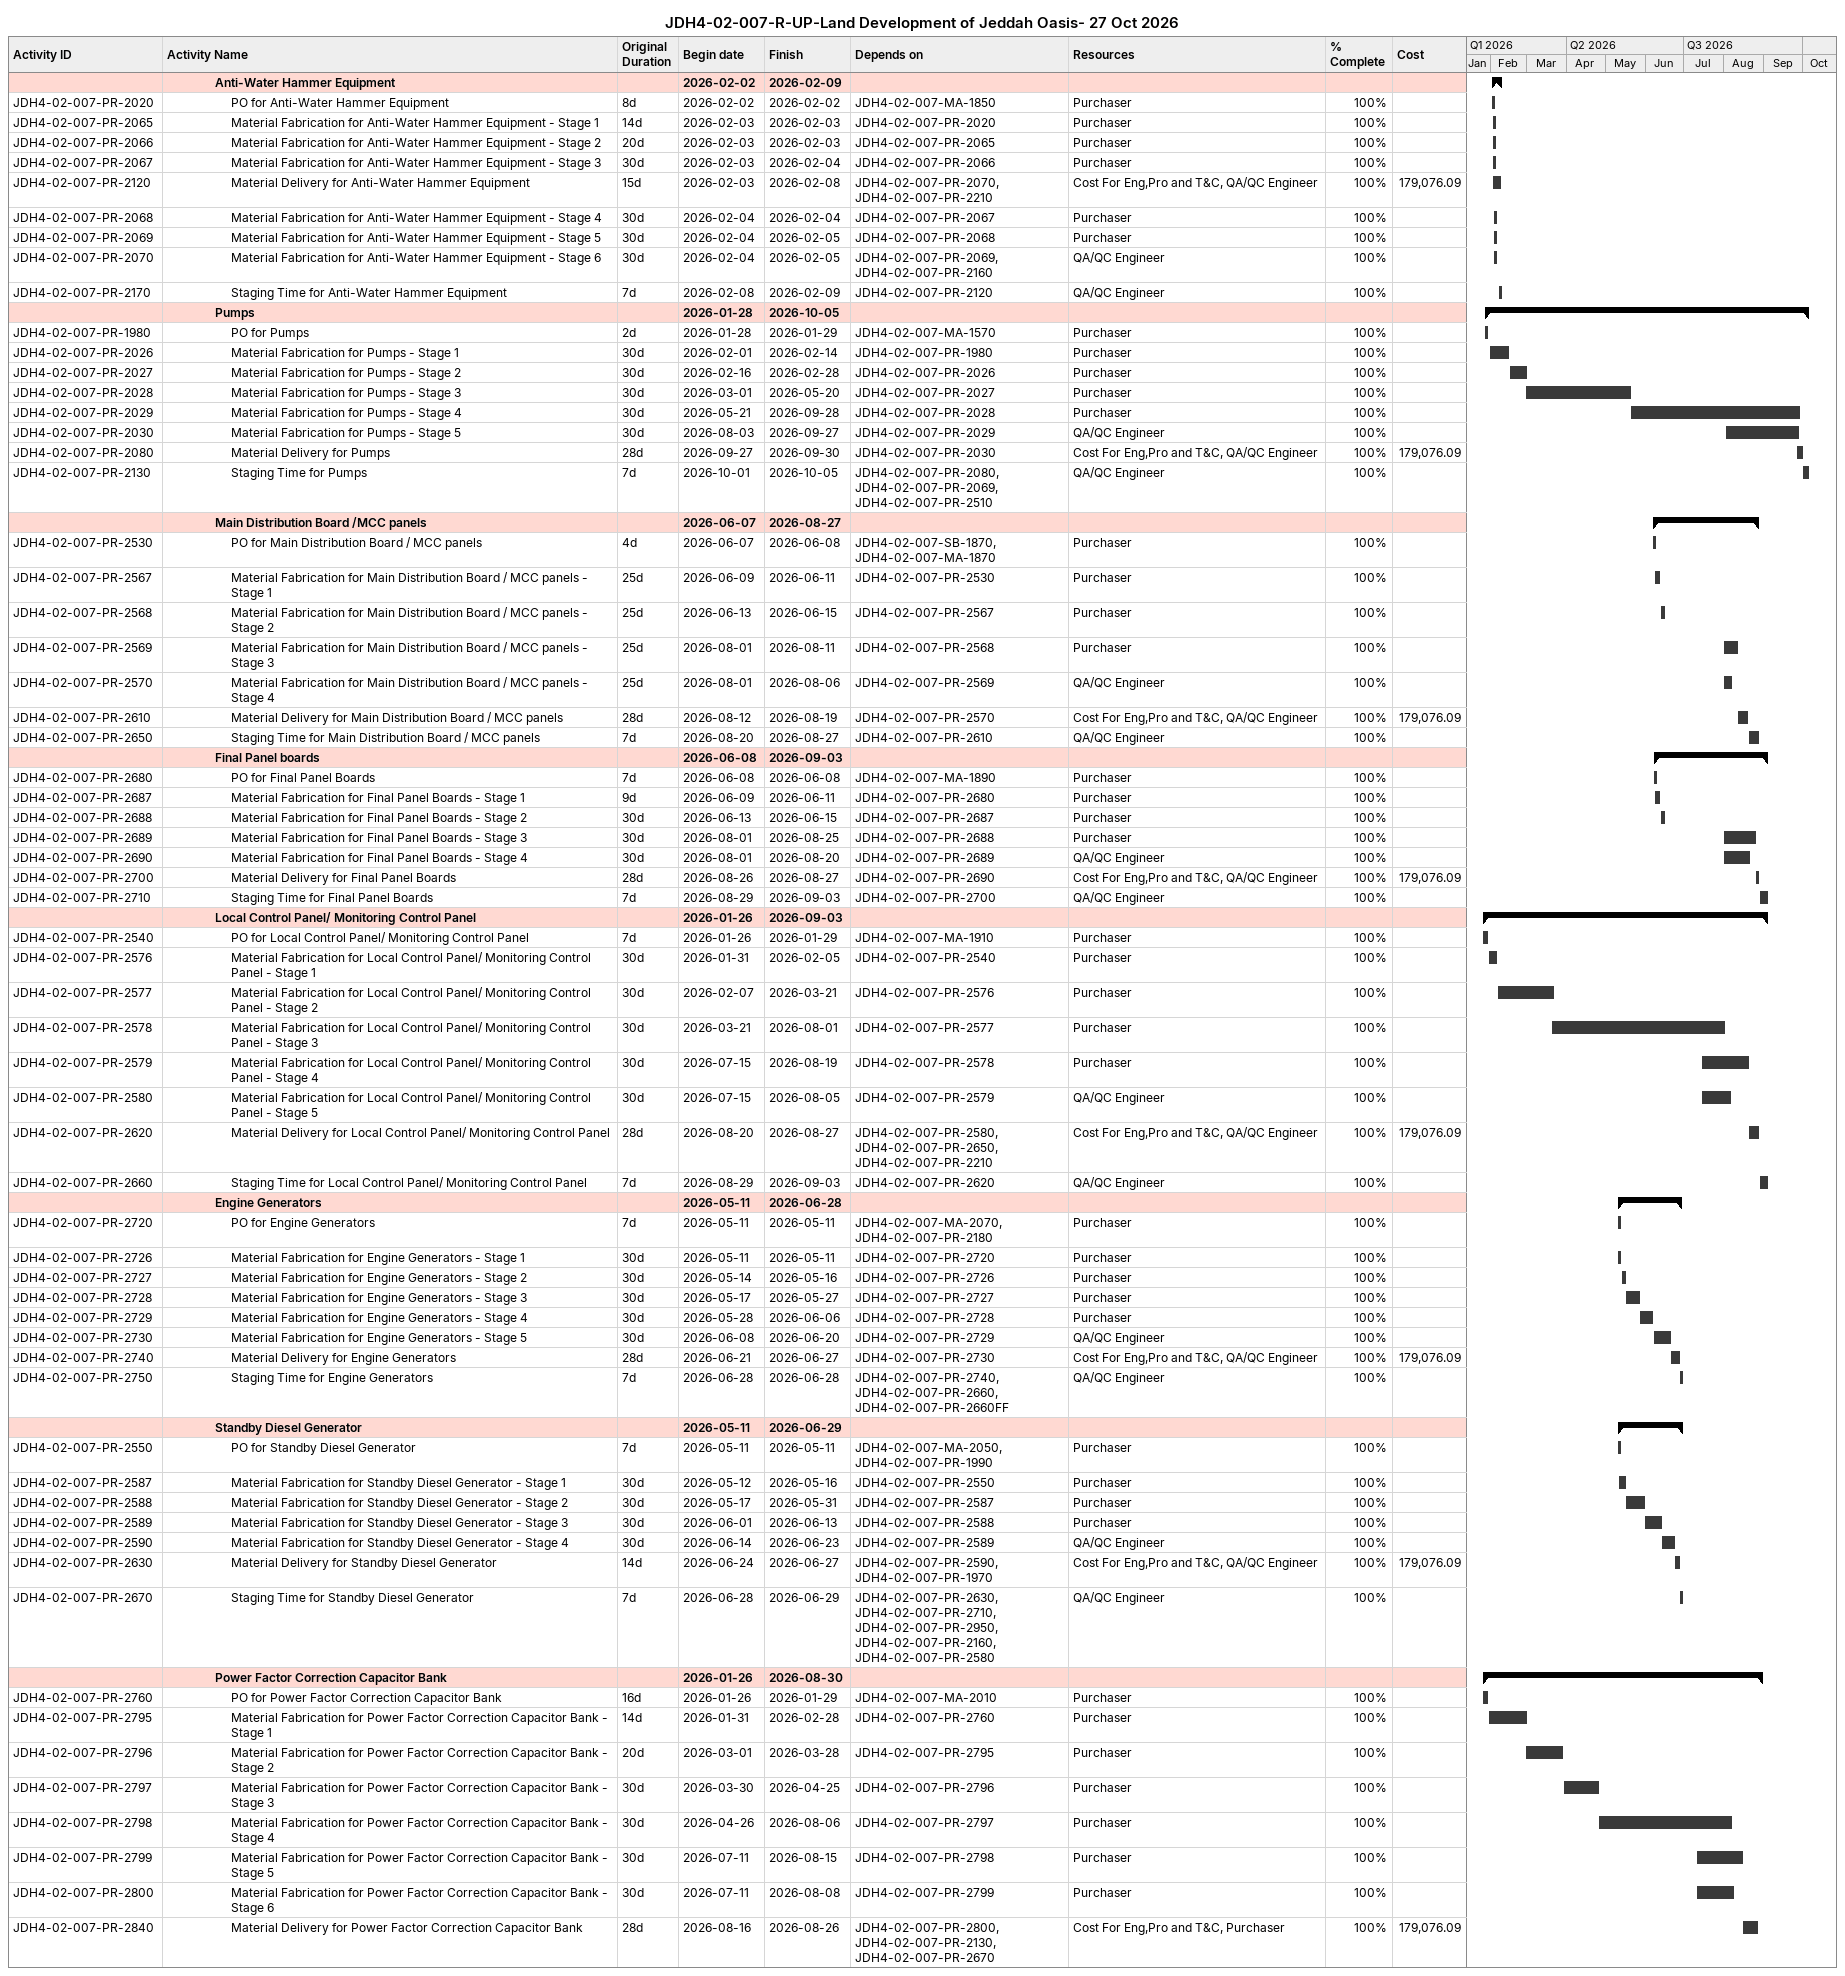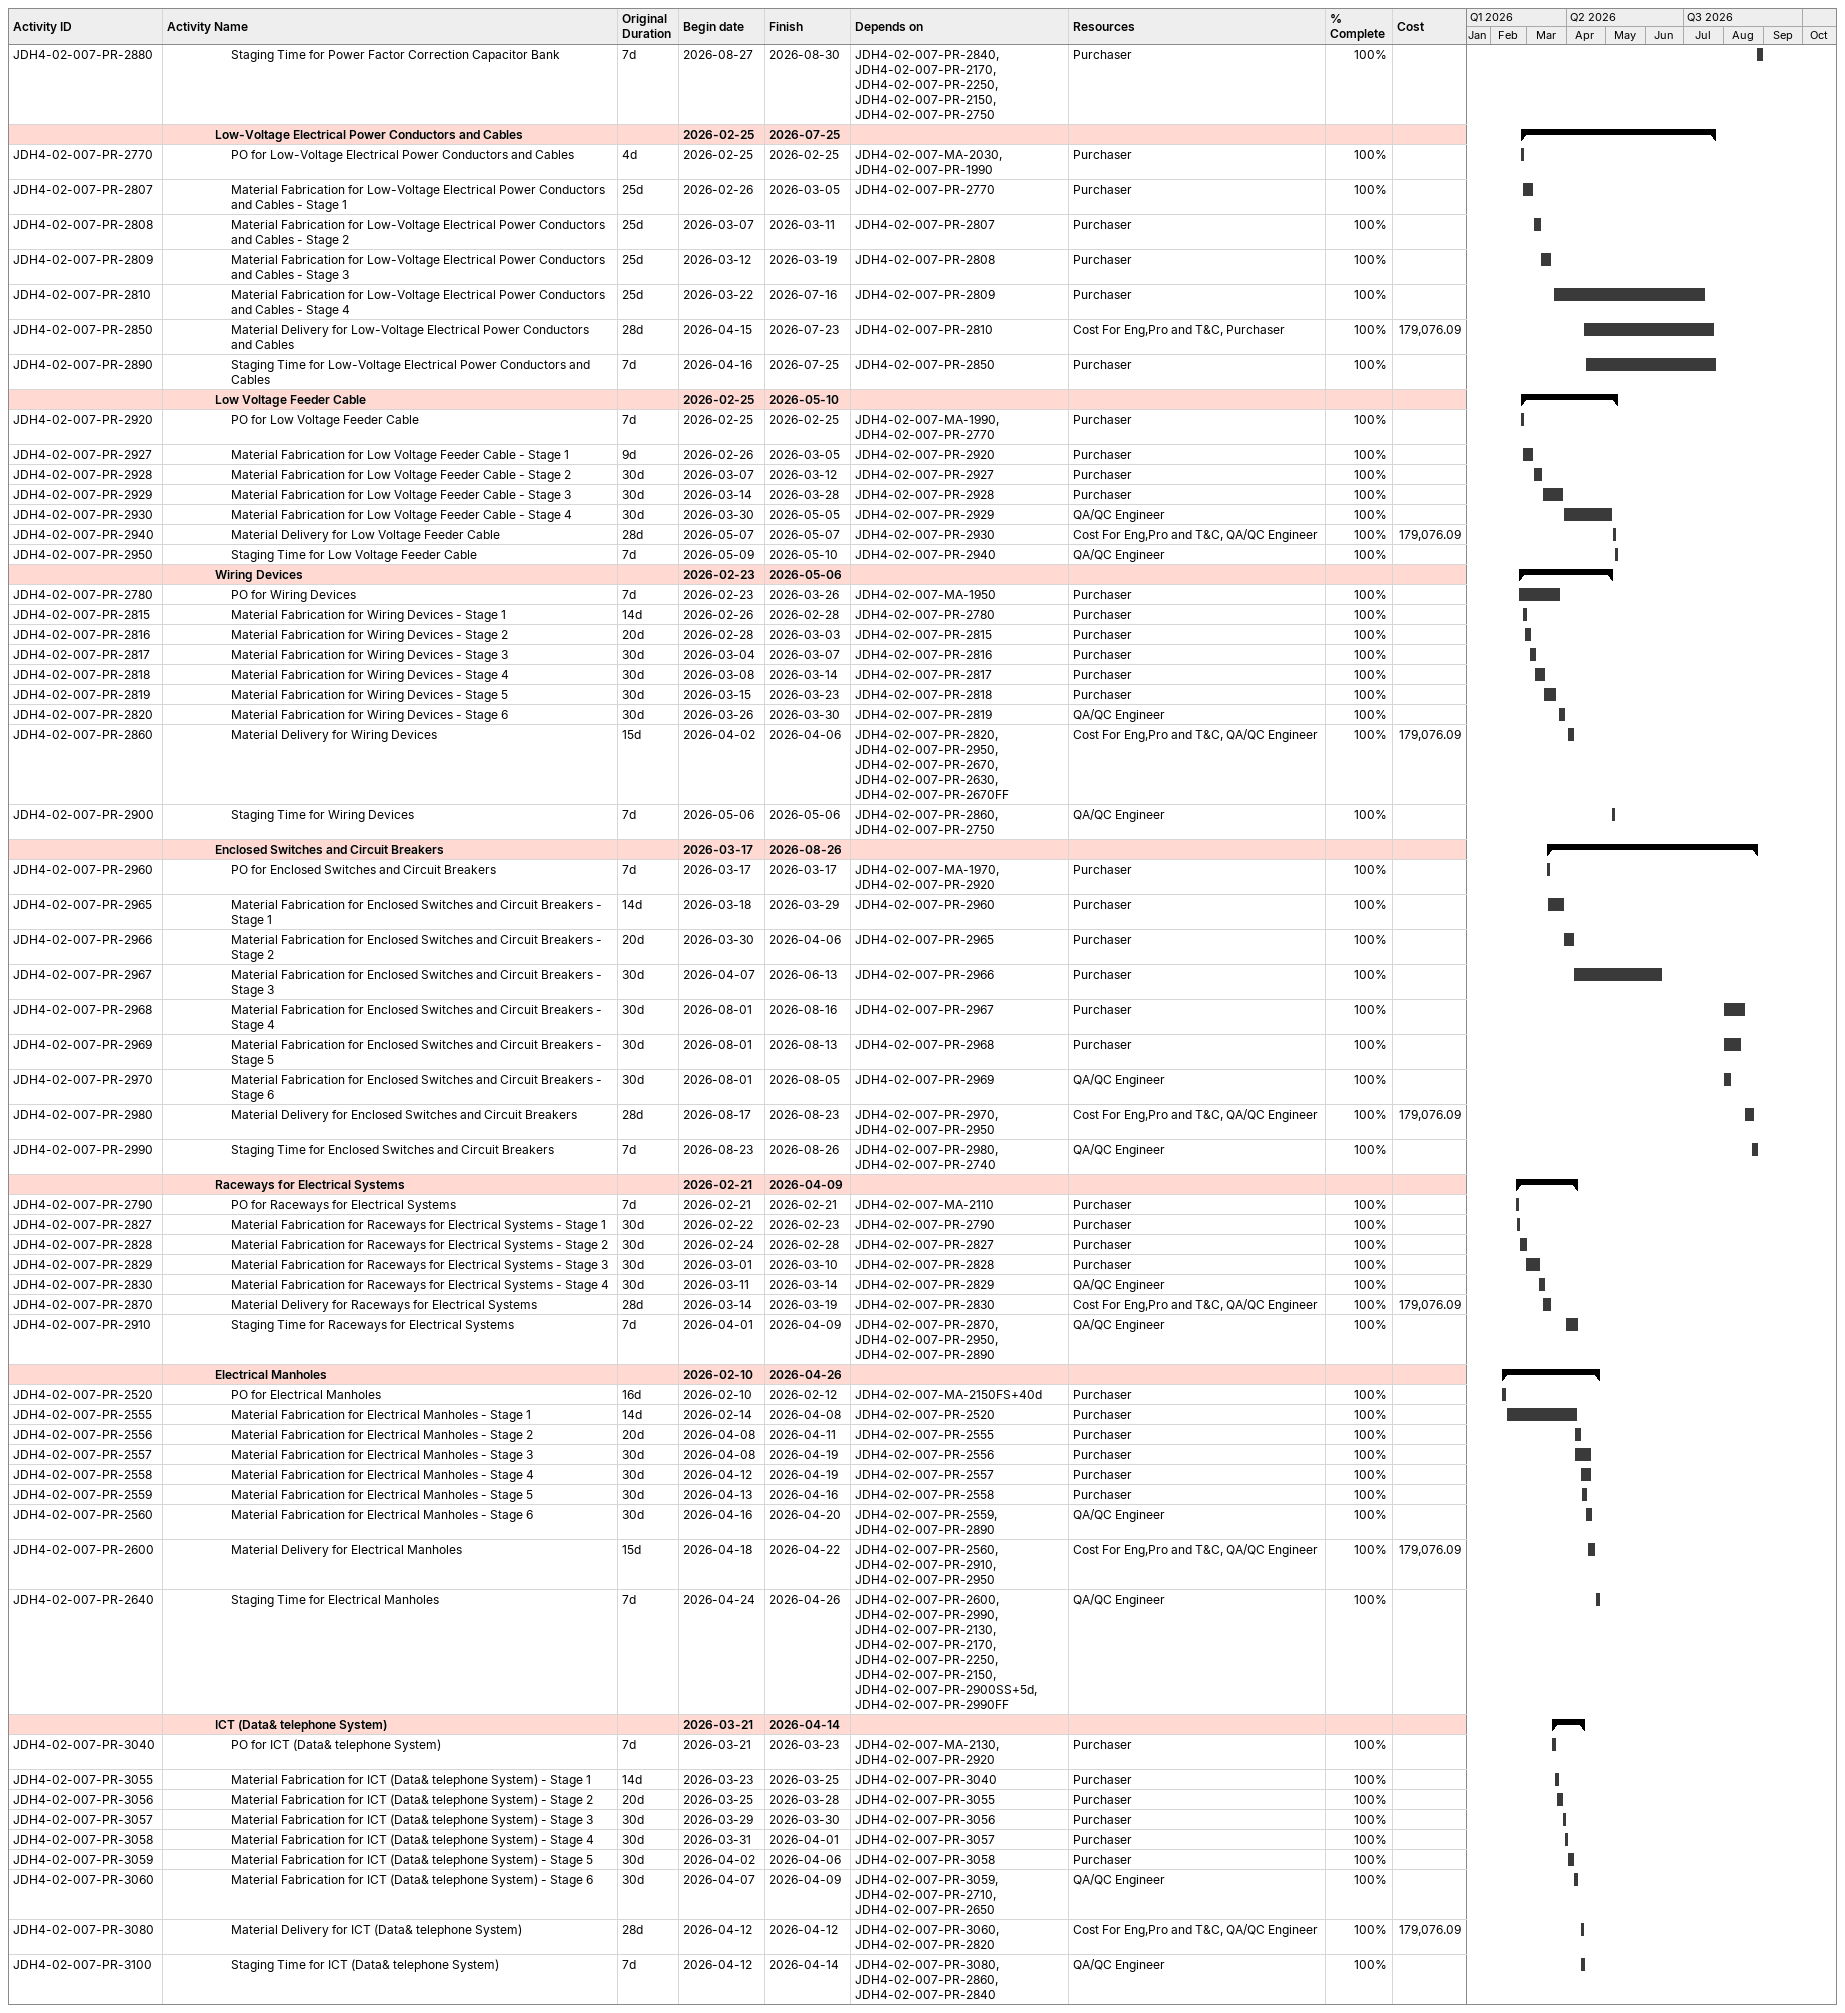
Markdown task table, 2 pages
JDH4-02-007-R-UP-Land Development of Jeddah Oasis- 27 Oct 2026

| ID | Level | Task | Original duration | Start | Finish | Predecessors | Resources | % complete | Cost |
|---|---|---|---|---|---|---|---|---|---|
|  | 4 | **Anti-Water Hammer Equipment** |  | 2026-02-02 | 2026-02-09 |  |  |  |  |
| JDH4-02-007-PR-2020 | 5 | PO for Anti-Water Hammer Equipment | 8d | 2026-02-02 | 2026-02-02 | JDH4-02-007-MA-1850 | Purchaser | 100 |  |
| JDH4-02-007-PR-2065 | 5 | Material Fabrication for Anti-Water Hammer Equipment - Stage 1 | 14d | 2026-02-03 | 2026-02-03 | JDH4-02-007-PR-2020 | Purchaser | 100 |  |
| JDH4-02-007-PR-2066 | 5 | Material Fabrication for Anti-Water Hammer Equipment - Stage 2 | 20d | 2026-02-03 | 2026-02-03 | JDH4-02-007-PR-2065 | Purchaser | 100 |  |
| JDH4-02-007-PR-2067 | 5 | Material Fabrication for Anti-Water Hammer Equipment - Stage 3 | 30d | 2026-02-03 | 2026-02-04 | JDH4-02-007-PR-2066 | Purchaser | 100 |  |
| JDH4-02-007-PR-2120 | 5 | Material Delivery for Anti-Water Hammer Equipment | 15d | 2026-02-03 | 2026-02-08 | JDH4-02-007-PR-2070, JDH4-02-007-PR-2210 | Cost For Eng,Pro and T&C, QA/QC Engineer | 100 | 179076.09 |
| JDH4-02-007-PR-2068 | 5 | Material Fabrication for Anti-Water Hammer Equipment - Stage 4 | 30d | 2026-02-04 | 2026-02-04 | JDH4-02-007-PR-2067 | Purchaser | 100 |  |
| JDH4-02-007-PR-2069 | 5 | Material Fabrication for Anti-Water Hammer Equipment - Stage 5 | 30d | 2026-02-04 | 2026-02-05 | JDH4-02-007-PR-2068 | Purchaser | 100 |  |
| JDH4-02-007-PR-2070 | 5 | Material Fabrication for Anti-Water Hammer Equipment - Stage 6 | 30d | 2026-02-04 | 2026-02-05 | JDH4-02-007-PR-2069, JDH4-02-007-PR-2160 | QA/QC Engineer | 100 |  |
| JDH4-02-007-PR-2170 | 5 | Staging Time for Anti-Water Hammer Equipment | 7d | 2026-02-08 | 2026-02-09 | JDH4-02-007-PR-2120 | QA/QC Engineer | 100 |  |
|  | 4 | **Pumps** |  | 2026-01-28 | 2026-10-05 |  |  |  |  |
| JDH4-02-007-PR-1980 | 5 | PO for Pumps | 2d | 2026-01-28 | 2026-01-29 | JDH4-02-007-MA-1570 | Purchaser | 100 |  |
| JDH4-02-007-PR-2026 | 5 | Material Fabrication for Pumps - Stage 1 | 30d | 2026-02-01 | 2026-02-14 | JDH4-02-007-PR-1980 | Purchaser | 100 |  |
| JDH4-02-007-PR-2027 | 5 | Material Fabrication for Pumps - Stage 2 | 30d | 2026-02-16 | 2026-02-28 | JDH4-02-007-PR-2026 | Purchaser | 100 |  |
| JDH4-02-007-PR-2028 | 5 | Material Fabrication for Pumps - Stage 3 | 30d | 2026-03-01 | 2026-05-20 | JDH4-02-007-PR-2027 | Purchaser | 100 |  |
| JDH4-02-007-PR-2029 | 5 | Material Fabrication for Pumps - Stage 4 | 30d | 2026-05-21 | 2026-09-28 | JDH4-02-007-PR-2028 | Purchaser | 100 |  |
| JDH4-02-007-PR-2030 | 5 | Material Fabrication for Pumps - Stage 5 | 30d | 2026-08-03 | 2026-09-27 | JDH4-02-007-PR-2029 | QA/QC Engineer | 100 |  |
| JDH4-02-007-PR-2080 | 5 | Material Delivery for Pumps | 28d | 2026-09-27 | 2026-09-30 | JDH4-02-007-PR-2030 | Cost For Eng,Pro and T&C, QA/QC Engineer | 100 | 179076.09 |
| JDH4-02-007-PR-2130 | 5 | Staging Time for Pumps | 7d | 2026-10-01 | 2026-10-05 | JDH4-02-007-PR-2080, JDH4-02-007-PR-2069, JDH4-02-007-PR-2510 | QA/QC Engineer | 100 |  |
|  | 4 | **Main Distribution Board /MCC panels** |  | 2026-06-07 | 2026-08-27 |  |  |  |  |
| JDH4-02-007-PR-2530 | 5 | PO for Main Distribution Board / MCC panels | 4d | 2026-06-07 | 2026-06-08 | JDH4-02-007-SB-1870, JDH4-02-007-MA-1870 | Purchaser | 100 |  |
| JDH4-02-007-PR-2567 | 5 | Material Fabrication for Main Distribution Board / MCC panels - Stage 1 | 25d | 2026-06-09 | 2026-06-11 | JDH4-02-007-PR-2530 | Purchaser | 100 |  |
| JDH4-02-007-PR-2568 | 5 | Material Fabrication for Main Distribution Board / MCC panels - Stage 2 | 25d | 2026-06-13 | 2026-06-15 | JDH4-02-007-PR-2567 | Purchaser | 100 |  |
| JDH4-02-007-PR-2569 | 5 | Material Fabrication for Main Distribution Board / MCC panels - Stage 3 | 25d | 2026-08-01 | 2026-08-11 | JDH4-02-007-PR-2568 | Purchaser | 100 |  |
| JDH4-02-007-PR-2570 | 5 | Material Fabrication for Main Distribution Board / MCC panels - Stage 4 | 25d | 2026-08-01 | 2026-08-06 | JDH4-02-007-PR-2569 | QA/QC Engineer | 100 |  |
| JDH4-02-007-PR-2610 | 5 | Material Delivery for Main Distribution Board / MCC panels | 28d | 2026-08-12 | 2026-08-19 | JDH4-02-007-PR-2570 | Cost For Eng,Pro and T&C, QA/QC Engineer | 100 | 179076.09 |
| JDH4-02-007-PR-2650 | 5 | Staging Time for Main Distribution Board / MCC panels | 7d | 2026-08-20 | 2026-08-27 | JDH4-02-007-PR-2610 | QA/QC Engineer | 100 |  |
|  | 4 | **Final Panel boards** |  | 2026-06-08 | 2026-09-03 |  |  |  |  |
| JDH4-02-007-PR-2680 | 5 | PO for Final Panel Boards | 7d | 2026-06-08 | 2026-06-08 | JDH4-02-007-MA-1890 | Purchaser | 100 |  |
| JDH4-02-007-PR-2687 | 5 | Material Fabrication for Final Panel Boards - Stage 1 | 9d | 2026-06-09 | 2026-06-11 | JDH4-02-007-PR-2680 | Purchaser | 100 |  |
| JDH4-02-007-PR-2688 | 5 | Material Fabrication for Final Panel Boards - Stage 2 | 30d | 2026-06-13 | 2026-06-15 | JDH4-02-007-PR-2687 | Purchaser | 100 |  |
| JDH4-02-007-PR-2689 | 5 | Material Fabrication for Final Panel Boards - Stage 3 | 30d | 2026-08-01 | 2026-08-25 | JDH4-02-007-PR-2688 | Purchaser | 100 |  |
| JDH4-02-007-PR-2690 | 5 | Material Fabrication for Final Panel Boards - Stage 4 | 30d | 2026-08-01 | 2026-08-20 | JDH4-02-007-PR-2689 | QA/QC Engineer | 100 |  |
| JDH4-02-007-PR-2700 | 5 | Material Delivery for Final Panel Boards | 28d | 2026-08-26 | 2026-08-27 | JDH4-02-007-PR-2690 | Cost For Eng,Pro and T&C, QA/QC Engineer | 100 | 179076.09 |
| JDH4-02-007-PR-2710 | 5 | Staging Time for Final Panel Boards | 7d | 2026-08-29 | 2026-09-03 | JDH4-02-007-PR-2700 | QA/QC Engineer | 100 |  |
|  | 4 | **Local Control Panel/ Monitoring Control Panel** |  | 2026-01-26 | 2026-09-03 |  |  |  |  |
| JDH4-02-007-PR-2540 | 5 | PO for Local Control Panel/ Monitoring Control Panel | 7d | 2026-01-26 | 2026-01-29 | JDH4-02-007-MA-1910 | Purchaser | 100 |  |
| JDH4-02-007-PR-2576 | 5 | Material Fabrication for Local Control Panel/ Monitoring Control Panel - Stage 1 | 30d | 2026-01-31 | 2026-02-05 | JDH4-02-007-PR-2540 | Purchaser | 100 |  |
| JDH4-02-007-PR-2577 | 5 | Material Fabrication for Local Control Panel/ Monitoring Control Panel - Stage 2 | 30d | 2026-02-07 | 2026-03-21 | JDH4-02-007-PR-2576 | Purchaser | 100 |  |
| JDH4-02-007-PR-2578 | 5 | Material Fabrication for Local Control Panel/ Monitoring Control Panel - Stage 3 | 30d | 2026-03-21 | 2026-08-01 | JDH4-02-007-PR-2577 | Purchaser | 100 |  |
| JDH4-02-007-PR-2579 | 5 | Material Fabrication for Local Control Panel/ Monitoring Control Panel - Stage 4 | 30d | 2026-07-15 | 2026-08-19 | JDH4-02-007-PR-2578 | Purchaser | 100 |  |
| JDH4-02-007-PR-2580 | 5 | Material Fabrication for Local Control Panel/ Monitoring Control Panel - Stage 5 | 30d | 2026-07-15 | 2026-08-05 | JDH4-02-007-PR-2579 | QA/QC Engineer | 100 |  |
| JDH4-02-007-PR-2620 | 5 | Material Delivery for Local Control Panel/ Monitoring Control Panel | 28d | 2026-08-20 | 2026-08-27 | JDH4-02-007-PR-2580, JDH4-02-007-PR-2650, JDH4-02-007-PR-2210 | Cost For Eng,Pro and T&C, QA/QC Engineer | 100 | 179076.09 |
| JDH4-02-007-PR-2660 | 5 | Staging Time for Local Control Panel/ Monitoring Control Panel | 7d | 2026-08-29 | 2026-09-03 | JDH4-02-007-PR-2620 | QA/QC Engineer | 100 |  |
|  | 4 | **Engine Generators** |  | 2026-05-11 | 2026-06-28 |  |  |  |  |
| JDH4-02-007-PR-2720 | 5 | PO for Engine Generators | 7d | 2026-05-11 | 2026-05-11 | JDH4-02-007-MA-2070, JDH4-02-007-PR-2180 | Purchaser | 100 |  |
| JDH4-02-007-PR-2726 | 5 | Material Fabrication for Engine Generators - Stage 1 | 30d | 2026-05-11 | 2026-05-11 | JDH4-02-007-PR-2720 | Purchaser | 100 |  |
| JDH4-02-007-PR-2727 | 5 | Material Fabrication for Engine Generators - Stage 2 | 30d | 2026-05-14 | 2026-05-16 | JDH4-02-007-PR-2726 | Purchaser | 100 |  |
| JDH4-02-007-PR-2728 | 5 | Material Fabrication for Engine Generators - Stage 3 | 30d | 2026-05-17 | 2026-05-27 | JDH4-02-007-PR-2727 | Purchaser | 100 |  |
| JDH4-02-007-PR-2729 | 5 | Material Fabrication for Engine Generators - Stage 4 | 30d | 2026-05-28 | 2026-06-06 | JDH4-02-007-PR-2728 | Purchaser | 100 |  |
| JDH4-02-007-PR-2730 | 5 | Material Fabrication for Engine Generators - Stage 5 | 30d | 2026-06-08 | 2026-06-20 | JDH4-02-007-PR-2729 | QA/QC Engineer | 100 |  |
| JDH4-02-007-PR-2740 | 5 | Material Delivery for Engine Generators | 28d | 2026-06-21 | 2026-06-27 | JDH4-02-007-PR-2730 | Cost For Eng,Pro and T&C, QA/QC Engineer | 100 | 179076.09 |
| JDH4-02-007-PR-2750 | 5 | Staging Time for Engine Generators | 7d | 2026-06-28 | 2026-06-28 | JDH4-02-007-PR-2740, JDH4-02-007-PR-2660, JDH4-02-007-PR-2660FF | QA/QC Engineer | 100 |  |
|  | 4 | **Standby Diesel Generator** |  | 2026-05-11 | 2026-06-29 |  |  |  |  |
| JDH4-02-007-PR-2550 | 5 | PO for Standby Diesel Generator | 7d | 2026-05-11 | 2026-05-11 | JDH4-02-007-MA-2050, JDH4-02-007-PR-1990 | Purchaser | 100 |  |
| JDH4-02-007-PR-2587 | 5 | Material Fabrication for Standby Diesel Generator - Stage 1 | 30d | 2026-05-12 | 2026-05-16 | JDH4-02-007-PR-2550 | Purchaser | 100 |  |
| JDH4-02-007-PR-2588 | 5 | Material Fabrication for Standby Diesel Generator - Stage 2 | 30d | 2026-05-17 | 2026-05-31 | JDH4-02-007-PR-2587 | Purchaser | 100 |  |
| JDH4-02-007-PR-2589 | 5 | Material Fabrication for Standby Diesel Generator - Stage 3 | 30d | 2026-06-01 | 2026-06-13 | JDH4-02-007-PR-2588 | Purchaser | 100 |  |
| JDH4-02-007-PR-2590 | 5 | Material Fabrication for Standby Diesel Generator - Stage 4 | 30d | 2026-06-14 | 2026-06-23 | JDH4-02-007-PR-2589 | QA/QC Engineer | 100 |  |
| JDH4-02-007-PR-2630 | 5 | Material Delivery for Standby Diesel Generator | 14d | 2026-06-24 | 2026-06-27 | JDH4-02-007-PR-2590, JDH4-02-007-PR-1970 | Cost For Eng,Pro and T&C, QA/QC Engineer | 100 | 179076.09 |
| JDH4-02-007-PR-2670 | 5 | Staging Time for Standby Diesel Generator | 7d | 2026-06-28 | 2026-06-29 | JDH4-02-007-PR-2630, JDH4-02-007-PR-2710, JDH4-02-007-PR-2950, JDH4-02-007-PR-2160, JDH4-02-007-PR-2580 | QA/QC Engineer | 100 |  |
|  | 4 | **Power Factor Correction Capacitor Bank** |  | 2026-01-26 | 2026-08-30 |  |  |  |  |
| JDH4-02-007-PR-2760 | 5 | PO for Power Factor Correction Capacitor Bank | 16d | 2026-01-26 | 2026-01-29 | JDH4-02-007-MA-2010 | Purchaser | 100 |  |
| JDH4-02-007-PR-2795 | 5 | Material Fabrication for Power Factor Correction Capacitor Bank - Stage 1 | 14d | 2026-01-31 | 2026-02-28 | JDH4-02-007-PR-2760 | Purchaser | 100 |  |
| JDH4-02-007-PR-2796 | 5 | Material Fabrication for Power Factor Correction Capacitor Bank - Stage 2 | 20d | 2026-03-01 | 2026-03-28 | JDH4-02-007-PR-2795 | Purchaser | 100 |  |
| JDH4-02-007-PR-2797 | 5 | Material Fabrication for Power Factor Correction Capacitor Bank - Stage 3 | 30d | 2026-03-30 | 2026-04-25 | JDH4-02-007-PR-2796 | Purchaser | 100 |  |
| JDH4-02-007-PR-2798 | 5 | Material Fabrication for Power Factor Correction Capacitor Bank - Stage 4 | 30d | 2026-04-26 | 2026-08-06 | JDH4-02-007-PR-2797 | Purchaser | 100 |  |
| JDH4-02-007-PR-2799 | 5 | Material Fabrication for Power Factor Correction Capacitor Bank - Stage 5 | 30d | 2026-07-11 | 2026-08-15 | JDH4-02-007-PR-2798 | Purchaser | 100 |  |
| JDH4-02-007-PR-2800 | 5 | Material Fabrication for Power Factor Correction Capacitor Bank - Stage 6 | 30d | 2026-07-11 | 2026-08-08 | JDH4-02-007-PR-2799 | Purchaser | 100 |  |
| JDH4-02-007-PR-2840 | 5 | Material Delivery for Power Factor Correction Capacitor Bank | 28d | 2026-08-16 | 2026-08-26 | JDH4-02-007-PR-2800, JDH4-02-007-PR-2130, JDH4-02-007-PR-2670 | Cost For Eng,Pro and T&C, Purchaser | 100 | 179076.09 |
| JDH4-02-007-PR-2880 | 5 | Staging Time for Power Factor Correction Capacitor Bank | 7d | 2026-08-27 | 2026-08-30 | JDH4-02-007-PR-2840, JDH4-02-007-PR-2170, JDH4-02-007-PR-2250, JDH4-02-007-PR-2150, JDH4-02-007-PR-2750 | Purchaser | 100 |  |
|  | 4 | **Low-Voltage Electrical Power Conductors and Cables** |  | 2026-02-25 | 2026-07-25 |  |  |  |  |
| JDH4-02-007-PR-2770 | 5 | PO for Low-Voltage Electrical Power Conductors and Cables | 4d | 2026-02-25 | 2026-02-25 | JDH4-02-007-MA-2030, JDH4-02-007-PR-1990 | Purchaser | 100 |  |
| JDH4-02-007-PR-2807 | 5 | Material Fabrication for Low-Voltage Electrical Power Conductors and Cables - Stage 1 | 25d | 2026-02-26 | 2026-03-05 | JDH4-02-007-PR-2770 | Purchaser | 100 |  |
| JDH4-02-007-PR-2808 | 5 | Material Fabrication for Low-Voltage Electrical Power Conductors and Cables - Stage 2 | 25d | 2026-03-07 | 2026-03-11 | JDH4-02-007-PR-2807 | Purchaser | 100 |  |
| JDH4-02-007-PR-2809 | 5 | Material Fabrication for Low-Voltage Electrical Power Conductors and Cables - Stage 3 | 25d | 2026-03-12 | 2026-03-19 | JDH4-02-007-PR-2808 | Purchaser | 100 |  |
| JDH4-02-007-PR-2810 | 5 | Material Fabrication for Low-Voltage Electrical Power Conductors and Cables - Stage 4 | 25d | 2026-03-22 | 2026-07-16 | JDH4-02-007-PR-2809 | Purchaser | 100 |  |
| JDH4-02-007-PR-2850 | 5 | Material Delivery for Low-Voltage Electrical Power Conductors and Cables | 28d | 2026-04-15 | 2026-07-23 | JDH4-02-007-PR-2810 | Cost For Eng,Pro and T&C, Purchaser | 100 | 179076.09 |
| JDH4-02-007-PR-2890 | 5 | Staging Time for Low-Voltage Electrical Power Conductors and Cables | 7d | 2026-04-16 | 2026-07-25 | JDH4-02-007-PR-2850 | Purchaser | 100 |  |
|  | 4 | **Low Voltage Feeder Cable** |  | 2026-02-25 | 2026-05-10 |  |  |  |  |
| JDH4-02-007-PR-2920 | 5 | PO for Low Voltage Feeder Cable | 7d | 2026-02-25 | 2026-02-25 | JDH4-02-007-MA-1990, JDH4-02-007-PR-2770 | Purchaser | 100 |  |
| JDH4-02-007-PR-2927 | 5 | Material Fabrication for Low Voltage Feeder Cable - Stage 1 | 9d | 2026-02-26 | 2026-03-05 | JDH4-02-007-PR-2920 | Purchaser | 100 |  |
| JDH4-02-007-PR-2928 | 5 | Material Fabrication for Low Voltage Feeder Cable - Stage 2 | 30d | 2026-03-07 | 2026-03-12 | JDH4-02-007-PR-2927 | Purchaser | 100 |  |
| JDH4-02-007-PR-2929 | 5 | Material Fabrication for Low Voltage Feeder Cable - Stage 3 | 30d | 2026-03-14 | 2026-03-28 | JDH4-02-007-PR-2928 | Purchaser | 100 |  |
| JDH4-02-007-PR-2930 | 5 | Material Fabrication for Low Voltage Feeder Cable - Stage 4 | 30d | 2026-03-30 | 2026-05-05 | JDH4-02-007-PR-2929 | QA/QC Engineer | 100 |  |
| JDH4-02-007-PR-2940 | 5 | Material Delivery for Low Voltage Feeder Cable | 28d | 2026-05-07 | 2026-05-07 | JDH4-02-007-PR-2930 | Cost For Eng,Pro and T&C, QA/QC Engineer | 100 | 179076.09 |
| JDH4-02-007-PR-2950 | 5 | Staging Time for Low Voltage Feeder Cable | 7d | 2026-05-09 | 2026-05-10 | JDH4-02-007-PR-2940 | QA/QC Engineer | 100 |  |
|  | 4 | **Wiring Devices** |  | 2026-02-23 | 2026-05-06 |  |  |  |  |
| JDH4-02-007-PR-2780 | 5 | PO for Wiring Devices | 7d | 2026-02-23 | 2026-03-26 | JDH4-02-007-MA-1950 | Purchaser | 100 |  |
| JDH4-02-007-PR-2815 | 5 | Material Fabrication for Wiring Devices - Stage 1 | 14d | 2026-02-26 | 2026-02-28 | JDH4-02-007-PR-2780 | Purchaser | 100 |  |
| JDH4-02-007-PR-2816 | 5 | Material Fabrication for Wiring Devices - Stage 2 | 20d | 2026-02-28 | 2026-03-03 | JDH4-02-007-PR-2815 | Purchaser | 100 |  |
| JDH4-02-007-PR-2817 | 5 | Material Fabrication for Wiring Devices - Stage 3 | 30d | 2026-03-04 | 2026-03-07 | JDH4-02-007-PR-2816 | Purchaser | 100 |  |
| JDH4-02-007-PR-2818 | 5 | Material Fabrication for Wiring Devices - Stage 4 | 30d | 2026-03-08 | 2026-03-14 | JDH4-02-007-PR-2817 | Purchaser | 100 |  |
| JDH4-02-007-PR-2819 | 5 | Material Fabrication for Wiring Devices - Stage 5 | 30d | 2026-03-15 | 2026-03-23 | JDH4-02-007-PR-2818 | Purchaser | 100 |  |
| JDH4-02-007-PR-2820 | 5 | Material Fabrication for Wiring Devices - Stage 6 | 30d | 2026-03-26 | 2026-03-30 | JDH4-02-007-PR-2819 | QA/QC Engineer | 100 |  |
| JDH4-02-007-PR-2860 | 5 | Material Delivery for Wiring Devices | 15d | 2026-04-02 | 2026-04-06 | JDH4-02-007-PR-2820, JDH4-02-007-PR-2950, JDH4-02-007-PR-2670, JDH4-02-007-PR-2630, JDH4-02-007-PR-2670FF | Cost For Eng,Pro and T&C, QA/QC Engineer | 100 | 179076.09 |
| JDH4-02-007-PR-2900 | 5 | Staging Time for Wiring Devices | 7d | 2026-05-06 | 2026-05-06 | JDH4-02-007-PR-2860, JDH4-02-007-PR-2750 | QA/QC Engineer | 100 |  |
|  | 4 | **Enclosed Switches and Circuit Breakers** |  | 2026-03-17 | 2026-08-26 |  |  |  |  |
| JDH4-02-007-PR-2960 | 5 | PO for Enclosed Switches and Circuit Breakers | 7d | 2026-03-17 | 2026-03-17 | JDH4-02-007-MA-1970, JDH4-02-007-PR-2920 | Purchaser | 100 |  |
| JDH4-02-007-PR-2965 | 5 | Material Fabrication for Enclosed Switches and Circuit Breakers - Stage 1 | 14d | 2026-03-18 | 2026-03-29 | JDH4-02-007-PR-2960 | Purchaser | 100 |  |
| JDH4-02-007-PR-2966 | 5 | Material Fabrication for Enclosed Switches and Circuit Breakers - Stage 2 | 20d | 2026-03-30 | 2026-04-06 | JDH4-02-007-PR-2965 | Purchaser | 100 |  |
| JDH4-02-007-PR-2967 | 5 | Material Fabrication for Enclosed Switches and Circuit Breakers - Stage 3 | 30d | 2026-04-07 | 2026-06-13 | JDH4-02-007-PR-2966 | Purchaser | 100 |  |
| JDH4-02-007-PR-2968 | 5 | Material Fabrication for Enclosed Switches and Circuit Breakers - Stage 4 | 30d | 2026-08-01 | 2026-08-16 | JDH4-02-007-PR-2967 | Purchaser | 100 |  |
| JDH4-02-007-PR-2969 | 5 | Material Fabrication for Enclosed Switches and Circuit Breakers - Stage 5 | 30d | 2026-08-01 | 2026-08-13 | JDH4-02-007-PR-2968 | Purchaser | 100 |  |
| JDH4-02-007-PR-2970 | 5 | Material Fabrication for Enclosed Switches and Circuit Breakers - Stage 6 | 30d | 2026-08-01 | 2026-08-05 | JDH4-02-007-PR-2969 | QA/QC Engineer | 100 |  |
| JDH4-02-007-PR-2980 | 5 | Material Delivery for Enclosed Switches and Circuit Breakers | 28d | 2026-08-17 | 2026-08-23 | JDH4-02-007-PR-2970, JDH4-02-007-PR-2950 | Cost For Eng,Pro and T&C, QA/QC Engineer | 100 | 179076.09 |
| JDH4-02-007-PR-2990 | 5 | Staging Time for Enclosed Switches and Circuit Breakers | 7d | 2026-08-23 | 2026-08-26 | JDH4-02-007-PR-2980, JDH4-02-007-PR-2740 | QA/QC Engineer | 100 |  |
|  | 4 | **Raceways for Electrical Systems** |  | 2026-02-21 | 2026-04-09 |  |  |  |  |
| JDH4-02-007-PR-2790 | 5 | PO for Raceways for Electrical Systems | 7d | 2026-02-21 | 2026-02-21 | JDH4-02-007-MA-2110 | Purchaser | 100 |  |
| JDH4-02-007-PR-2827 | 5 | Material Fabrication for Raceways for Electrical Systems - Stage 1 | 30d | 2026-02-22 | 2026-02-23 | JDH4-02-007-PR-2790 | Purchaser | 100 |  |
| JDH4-02-007-PR-2828 | 5 | Material Fabrication for Raceways for Electrical Systems - Stage 2 | 30d | 2026-02-24 | 2026-02-28 | JDH4-02-007-PR-2827 | Purchaser | 100 |  |
| JDH4-02-007-PR-2829 | 5 | Material Fabrication for Raceways for Electrical Systems - Stage 3 | 30d | 2026-03-01 | 2026-03-10 | JDH4-02-007-PR-2828 | Purchaser | 100 |  |
| JDH4-02-007-PR-2830 | 5 | Material Fabrication for Raceways for Electrical Systems - Stage 4 | 30d | 2026-03-11 | 2026-03-14 | JDH4-02-007-PR-2829 | QA/QC Engineer | 100 |  |
| JDH4-02-007-PR-2870 | 5 | Material Delivery for Raceways for Electrical Systems | 28d | 2026-03-14 | 2026-03-19 | JDH4-02-007-PR-2830 | Cost For Eng,Pro and T&C, QA/QC Engineer | 100 | 179076.09 |
| JDH4-02-007-PR-2910 | 5 | Staging Time for Raceways for Electrical Systems | 7d | 2026-04-01 | 2026-04-09 | JDH4-02-007-PR-2870, JDH4-02-007-PR-2950, JDH4-02-007-PR-2890 | QA/QC Engineer | 100 |  |
|  | 4 | **Electrical Manholes** |  | 2026-02-10 | 2026-04-26 |  |  |  |  |
| JDH4-02-007-PR-2520 | 5 | PO for Electrical Manholes | 16d | 2026-02-10 | 2026-02-12 | JDH4-02-007-MA-2150FS+40d | Purchaser | 100 |  |
| JDH4-02-007-PR-2555 | 5 | Material Fabrication for Electrical Manholes - Stage 1 | 14d | 2026-02-14 | 2026-04-08 | JDH4-02-007-PR-2520 | Purchaser | 100 |  |
| JDH4-02-007-PR-2556 | 5 | Material Fabrication for Electrical Manholes - Stage 2 | 20d | 2026-04-08 | 2026-04-11 | JDH4-02-007-PR-2555 | Purchaser | 100 |  |
| JDH4-02-007-PR-2557 | 5 | Material Fabrication for Electrical Manholes - Stage 3 | 30d | 2026-04-08 | 2026-04-19 | JDH4-02-007-PR-2556 | Purchaser | 100 |  |
| JDH4-02-007-PR-2558 | 5 | Material Fabrication for Electrical Manholes - Stage 4 | 30d | 2026-04-12 | 2026-04-19 | JDH4-02-007-PR-2557 | Purchaser | 100 |  |
| JDH4-02-007-PR-2559 | 5 | Material Fabrication for Electrical Manholes - Stage 5 | 30d | 2026-04-13 | 2026-04-16 | JDH4-02-007-PR-2558 | Purchaser | 100 |  |
| JDH4-02-007-PR-2560 | 5 | Material Fabrication for Electrical Manholes - Stage 6 | 30d | 2026-04-16 | 2026-04-20 | JDH4-02-007-PR-2559, JDH4-02-007-PR-2890 | QA/QC Engineer | 100 |  |
| JDH4-02-007-PR-2600 | 5 | Material Delivery for Electrical Manholes | 15d | 2026-04-18 | 2026-04-22 | JDH4-02-007-PR-2560, JDH4-02-007-PR-2910, JDH4-02-007-PR-2950 | Cost For Eng,Pro and T&C, QA/QC Engineer | 100 | 179076.09 |
| JDH4-02-007-PR-2640 | 5 | Staging Time for Electrical Manholes | 7d | 2026-04-24 | 2026-04-26 | JDH4-02-007-PR-2600, JDH4-02-007-PR-2990, JDH4-02-007-PR-2130, JDH4-02-007-PR-2170, JDH4-02-007-PR-2250, JDH4-02-007-PR-2150, JDH4-02-007-PR-2900SS+5d, JDH4-02-007-PR-2990FF | QA/QC Engineer | 100 |  |
|  | 4 | **ICT (Data& telephone System)** |  | 2026-03-21 | 2026-04-14 |  |  |  |  |
| JDH4-02-007-PR-3040 | 5 | PO for ICT (Data& telephone System) | 7d | 2026-03-21 | 2026-03-23 | JDH4-02-007-MA-2130, JDH4-02-007-PR-2920 | Purchaser | 100 |  |
| JDH4-02-007-PR-3055 | 5 | Material Fabrication for ICT (Data& telephone System) - Stage 1 | 14d | 2026-03-23 | 2026-03-25 | JDH4-02-007-PR-3040 | Purchaser | 100 |  |
| JDH4-02-007-PR-3056 | 5 | Material Fabrication for ICT (Data& telephone System) - Stage 2 | 20d | 2026-03-25 | 2026-03-28 | JDH4-02-007-PR-3055 | Purchaser | 100 |  |
| JDH4-02-007-PR-3057 | 5 | Material Fabrication for ICT (Data& telephone System) - Stage 3 | 30d | 2026-03-29 | 2026-03-30 | JDH4-02-007-PR-3056 | Purchaser | 100 |  |
| JDH4-02-007-PR-3058 | 5 | Material Fabrication for ICT (Data& telephone System) - Stage 4 | 30d | 2026-03-31 | 2026-04-01 | JDH4-02-007-PR-3057 | Purchaser | 100 |  |
| JDH4-02-007-PR-3059 | 5 | Material Fabrication for ICT (Data& telephone System) - Stage 5 | 30d | 2026-04-02 | 2026-04-06 | JDH4-02-007-PR-3058 | Purchaser | 100 |  |
| JDH4-02-007-PR-3060 | 5 | Material Fabrication for ICT (Data& telephone System) - Stage 6 | 30d | 2026-04-07 | 2026-04-09 | JDH4-02-007-PR-3059, JDH4-02-007-PR-2710, JDH4-02-007-PR-2650 | QA/QC Engineer | 100 |  |
| JDH4-02-007-PR-3080 | 5 | Material Delivery for ICT (Data& telephone System) | 28d | 2026-04-12 | 2026-04-12 | JDH4-02-007-PR-3060, JDH4-02-007-PR-2820 | Cost For Eng,Pro and T&C, QA/QC Engineer | 100 | 179076.09 |
| JDH4-02-007-PR-3100 | 5 | Staging Time for ICT (Data& telephone System) | 7d | 2026-04-12 | 2026-04-14 | JDH4-02-007-PR-3080, JDH4-02-007-PR-2860, JDH4-02-007-PR-2840 | QA/QC Engineer | 100 |  |
